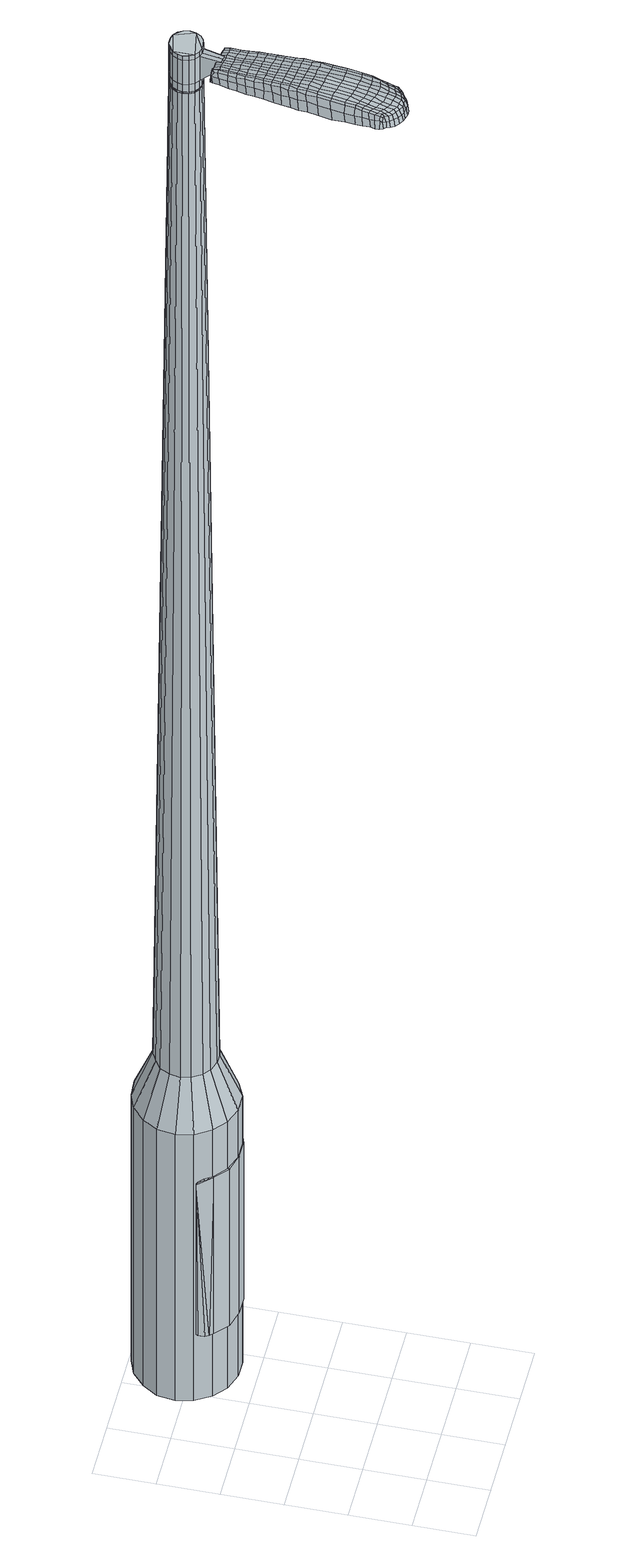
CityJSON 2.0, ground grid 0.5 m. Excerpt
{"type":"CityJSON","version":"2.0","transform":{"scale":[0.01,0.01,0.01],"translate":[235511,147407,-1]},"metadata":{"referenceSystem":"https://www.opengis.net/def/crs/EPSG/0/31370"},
"CityObjects":{
"object1":{"type":"GenericCityObject","attributes":{"cluster":405,"mean_distance_to_centroid":0.185,"new_centroid_x":235511.82,"new_centroid_y":147409.09,"mean_distance_to_camera":10.38,"H1":10.47,"H2":10.13,"Z_final":111.44,"cluster2":-1,"proj_x":235506.45,"proj_y":147408.25,"id_line":52565,"bearing_l":171.08,"distance":5.43,"orientation":"left","G_obj":261.08},"geometry":[{"type":"MultiSurface","lod":"2","boundaries":[[[0,1,2,3]],[[1,4,5,2]],[[4,6,7,5]],[[6,8,9,7]],[[8,10,11,9]],[[10,12,13,11]],[[12,14,15,13]],[[14,16,17,15]],[[16,18,19,17]],[[18,20,21,19]],[[20,22,23,21]],[[22,24,25,23]],[[24,26,27,25]],[[26,28,29,27]],[[28,30,31,29]],[[30,32,33,31]],[[32,34,35,33]],[[34,0,3,35]],[[36,37,38,39]],[[38,40,41,42]],[[41,43,42]],[[42,44,45,46]],[[45,47,46]],[[46,48,49,50]],[[49,51,50]],[[42,46,50,38]],[[50,52,39,38]],[[53,36,39]],[[2,5,7,35]],[[7,9,11,15]],[[11,13,15]],[[15,17,19,23]],[[19,21,23]],[[23,25,27,31]],[[27,29,31]],[[15,23,31,7]],[[31,33,35,7]],[[3,2,35]],[[1,0,54,55]],[[0,34,56,54]],[[34,32,57,56]],[[32,30,58,57]],[[30,28,59,58]],[[28,26,60,59]],[[26,24,61,60]],[[24,22,62,61]],[[22,20,63,62]],[[20,18,64,63]],[[18,16,65,64]],[[16,14,66,65]],[[14,12,67,66]],[[12,10,68,67]],[[10,8,69,68]],[[8,6,70,69]],[[6,4,71,70]],[[4,1,55,71]],[[55,54,72,73]],[[54,56,74,72]],[[56,57,75,74]],[[57,58,76,75]],[[58,59,77,76]],[[59,60,78,77]],[[60,61,79,78]],[[61,62,80,79]],[[62,63,81,80]],[[63,64,82,81]],[[64,65,83,82]],[[65,66,84,83]],[[66,67,85,84]],[[67,68,86,85]],[[68,69,87,86]],[[69,70,88,87]],[[70,71,89,88]],[[71,55,73,89]],[[90,91,92,93]],[[74,94,91,90]],[[95,96,94,74]],[[97,98,96,95]],[[99,100,98,97]],[[101,102,100,99]],[[103,104,102,101]],[[105,106,104,103]],[[107,108,106,105]],[[82,109,108,107]],[[110,111,109,82]],[[84,112,111,110]],[[113,114,112,84]],[[86,115,114,113]],[[116,117,115,86]],[[118,119,117,116]],[[120,121,119,118]],[[93,92,121,120]],[[122,123,124,125]],[[126,122,125,127]],[[128,126,127,129]],[[130,128,129,131]],[[132,130,131,133]],[[134,132,133,135]],[[136,134,135,137]],[[138,136,137,139]],[[140,138,139,141]],[[142,140,141,143]],[[144,142,143,145]],[[146,144,145,147]],[[148,146,147,149]],[[150,148,149,151]],[[152,150,151,153]],[[154,152,153,155]],[[73,72,90,93]],[[72,74,90]],[[75,95,74]],[[75,76,97,95]],[[76,77,99,97]],[[77,78,101,99]],[[78,79,103,101]],[[79,80,105,103]],[[80,81,107,105]],[[81,82,107]],[[83,110,82]],[[83,84,110]],[[85,113,84]],[[85,86,113]],[[87,116,86]],[[87,88,118,116]],[[88,89,120,118]],[[89,73,93,120]],[[156,157,92,91]],[[157,158,121,92]],[[158,159,119,121]],[[159,160,117,119]],[[160,115,117]],[[161,114,115]],[[161,112,114]],[[162,111,112]],[[162,109,111]],[[163,108,109]],[[163,164,106,108]],[[164,165,104,106]],[[165,166,102,104]],[[166,167,100,102]],[[167,168,98,100]],[[168,169,96,98]],[[169,94,96]],[[156,91,94]],[[39,52,154,170]],[[157,156,171,155]],[[53,39,170,123]],[[156,94,124,171]],[[36,53,123,122]],[[94,169,125,124]],[[37,36,122,126]],[[169,168,127,125]],[[38,37,126,128]],[[168,167,129,127]],[[40,38,128,130]],[[167,166,131,129]],[[41,40,130,132]],[[166,165,133,131]],[[43,41,132,134]],[[165,164,135,133]],[[42,43,134,136]],[[164,163,137,135]],[[44,42,136,138]],[[163,109,139,137]],[[45,44,138,140]],[[109,162,141,139]],[[47,45,140,142]],[[162,112,143,141]],[[46,47,142,144]],[[112,161,145,143]],[[48,46,144,146]],[[161,115,147,145]],[[49,48,146,148]],[[115,160,149,147]],[[51,49,148,150]],[[160,159,151,149]],[[50,51,150,152]],[[159,158,153,151]],[[52,50,152,154]],[[158,157,155,153]],[[154,155,172,173]],[[155,171,174,172]],[[171,124,175,174]],[[124,123,176,175]],[[123,170,177,176]],[[170,154,173,177]],[[178,179,180,181]],[[182,178,181,183]],[[178,182,184,185]],[[179,178,185,186]],[[187,188,189,190]],[[191,187,190,192]],[[187,191,193,194]],[[188,187,194,195]],[[196,197,198,199]],[[200,196,199,201]],[[196,200,202,203]],[[197,196,203,204]],[[205,206,207,208]],[[209,205,208,210]],[[205,209,211,212]],[[206,205,212,213]],[[214,215,216,217]],[[218,214,217,219]],[[214,218,220,221]],[[215,214,221,222]],[[223,224,225,226]],[[227,223,226,228]],[[223,227,229,230]],[[224,223,230,231]],[[232,233,234,235]],[[224,232,235,225]],[[232,224,231,236]],[[233,232,236,237]],[[238,239,240,241]],[[233,238,241,234]],[[238,233,237,242]],[[239,238,242,243]],[[244,182,183,245]],[[239,244,245,240]],[[244,239,243,246]],[[182,244,246,184]],[[247,248,249,250]],[[251,247,250,252]],[[247,251,253,254]],[[248,247,254,255]],[[256,257,258,259]],[[248,256,259,249]],[[256,248,255,260]],[[257,256,260,261]],[[262,263,264,265]],[[257,262,265,258]],[[262,257,261,266]],[[263,262,266,267]],[[268,269,270,271]],[[263,268,271,264]],[[268,263,267,272]],[[269,268,272,273]],[[274,179,186,275]],[[269,274,275,270]],[[274,269,273,276]],[[179,274,276,180]],[[277,278,279,280]],[[281,277,280,282]],[[277,281,283,284]],[[278,277,284,285]],[[286,287,288,289]],[[278,286,289,279]],[[286,278,285,290]],[[287,286,290,291]],[[292,293,294,295]],[[287,292,295,288]],[[292,287,291,296]],[[293,292,296,297]],[[298,191,192,299]],[[293,298,299,294]],[[298,293,297,300]],[[191,298,300,193]],[[301,302,303,304]],[[305,301,304,306]],[[301,305,307,308]],[[302,301,308,309]],[[310,311,312,313]],[[302,310,313,303]],[[310,302,309,314]],[[311,310,314,315]],[[316,317,318,319]],[[311,316,319,312]],[[316,311,315,320]],[[317,316,320,321]],[[322,323,324,325]],[[317,322,325,318]],[[322,317,321,326]],[[323,322,326,327]],[[328,188,195,329]],[[323,328,329,324]],[[328,323,327,330]],[[188,328,330,189]],[[331,217,216,332]],[[333,331,332,334]],[[331,333,335,336]],[[217,331,336,219]],[[337,333,334,338]],[[339,337,338,340]],[[337,339,341,342]],[[333,337,342,335]],[[343,339,340,344]],[[345,343,344,346]],[[343,345,347,348]],[[339,343,348,341]],[[349,345,346,350]],[[351,349,350,352]],[[349,351,353,354]],[[345,349,354,347]],[[355,351,352,356]],[[206,355,356,207]],[[355,206,213,357]],[[351,355,357,353]],[[358,359,204,203]],[[360,358,203,202]],[[358,360,361,362]],[[359,358,362,363]],[[364,365,363,362]],[[366,364,362,361]],[[364,366,367,368]],[[365,364,368,369]],[[370,371,369,368]],[[372,370,368,367]],[[370,372,373,374]],[[371,370,374,375]],[[376,377,375,374]],[[378,376,374,373]],[[376,378,211,209]],[[377,376,209,210]],[[379,380,381,382]],[[281,379,382,283]],[[379,281,282,383]],[[380,379,383,384]],[[385,200,201,386]],[[380,385,386,381]],[[385,380,384,387]],[[200,385,387,202]],[[388,389,390,391]],[[227,388,391,229]],[[388,227,228,392]],[[389,388,392,393]],[[394,395,396,397]],[[389,394,397,390]],[[394,389,393,398]],[[395,394,398,399]],[[400,197,204,401]],[[395,400,401,396]],[[400,395,399,402]],[[197,400,402,198]],[[403,404,405,406]],[[185,403,406,186]],[[403,185,184,407]],[[404,403,407,408]],[[409,410,411,412]],[[404,409,412,405]],[[409,404,408,413]],[[410,409,413,414]],[[415,208,207,416]],[[410,415,416,411]],[[415,410,414,417]],[[208,415,417,210]],[[418,419,420,421]],[[190,418,421,192]],[[418,190,189,422]],[[419,418,422,423]],[[424,212,211,425]],[[419,424,425,420]],[[424,419,423,426]],[[212,424,426,213]],[[427,428,429,430]],[[305,427,430,307]],[[427,305,306,431]],[[428,427,431,432]],[[433,218,219,434]],[[428,433,434,429]],[[433,428,432,435]],[[218,433,435,220]],[[436,437,438,439]],[[251,436,439,253]],[[436,251,252,440]],[[437,436,440,441]],[[442,443,444,445]],[[437,442,445,438]],[[442,437,441,446]],[[443,442,446,447]],[[448,215,222,449]],[[443,448,449,444]],[[448,443,447,450]],[[215,448,450,216]],[[451,452,441,440]],[[250,451,440,252]],[[451,250,249,453]],[[452,451,453,454]],[[455,456,447,446]],[[452,455,446,441]],[[455,452,454,457]],[[456,455,457,458]],[[459,332,216,450]],[[456,459,450,447]],[[459,456,458,460]],[[332,459,460,334]],[[461,462,463,464]],[[308,461,464,309]],[[461,308,307,430]],[[462,461,430,429]],[[465,336,335,466]],[[462,465,466,463]],[[465,462,429,434]],[[336,465,434,219]],[[467,468,454,453]],[[259,467,453,249]],[[467,259,258,469]],[[468,467,469,470]],[[471,472,458,457]],[[468,471,457,454]],[[471,468,470,473]],[[472,471,473,474]],[[475,338,334,460]],[[472,475,460,458]],[[475,472,474,476]],[[338,475,476,340]],[[477,478,479,480]],[[314,477,480,315]],[[477,314,309,464]],[[478,477,464,463]],[[481,342,341,482]],[[478,481,482,479]],[[481,478,463,466]],[[342,481,466,335]],[[483,484,470,469]],[[265,483,469,258]],[[483,265,264,485]],[[484,483,485,486]],[[487,488,474,473]],[[484,487,473,470]],[[487,484,486,489]],[[488,487,489,490]],[[491,344,340,476]],[[488,491,476,474]],[[491,488,490,492]],[[344,491,492,346]],[[493,494,495,496]],[[320,493,496,321]],[[493,320,315,480]],[[494,493,480,479]],[[497,348,347,498]],[[494,497,498,495]],[[497,494,479,482]],[[348,497,482,341]],[[499,500,486,485]],[[271,499,485,264]],[[499,271,270,501]],[[500,499,501,502]],[[503,504,490,489]],[[500,503,489,486]],[[503,500,502,505]],[[504,503,505,506]],[[507,350,346,492]],[[504,507,492,490]],[[507,504,506,508]],[[350,507,508,352]],[[509,510,511,512]],[[326,509,512,327]],[[509,326,321,496]],[[510,509,496,495]],[[513,354,353,514]],[[510,513,514,511]],[[513,510,495,498]],[[354,513,498,347]],[[515,516,502,501]],[[275,515,501,270]],[[515,275,186,406]],[[516,515,406,405]],[[517,518,506,505]],[[516,517,505,502]],[[517,516,405,412]],[[518,517,412,411]],[[519,356,352,508]],[[518,519,508,506]],[[519,518,411,416]],[[356,519,416,207]],[[520,521,423,422]],[[330,520,422,189]],[[520,330,327,512]],[[521,520,512,511]],[[522,357,213,426]],[[521,522,426,423]],[[522,521,511,514]],[[357,522,514,353]],[[523,524,384,383]],[[280,523,383,282]],[[523,280,279,525]],[[524,523,525,526]],[[527,360,202,387]],[[524,527,387,384]],[[527,524,526,528]],[[360,527,528,361]],[[529,530,531,532]],[[230,529,532,231]],[[529,230,229,391]],[[530,529,391,390]],[[533,534,535,536]],[[530,533,536,531]],[[533,530,390,397]],[[534,533,397,396]],[[537,359,363,538]],[[534,537,538,535]],[[537,534,396,401]],[[359,537,401,204]],[[539,540,526,525]],[[289,539,525,279]],[[539,289,288,541]],[[540,539,541,542]],[[543,366,361,528]],[[540,543,528,526]],[[543,540,542,544]],[[366,543,544,367]],[[545,546,547,548]],[[236,545,548,237]],[[545,236,231,532]],[[546,545,532,531]],[[549,550,551,552]],[[546,549,552,547]],[[549,546,531,536]],[[550,549,536,535]],[[553,365,369,554]],[[550,553,554,551]],[[553,550,535,538]],[[365,553,538,363]],[[555,556,542,541]],[[295,555,541,288]],[[555,295,294,557]],[[556,555,557,558]],[[559,372,367,544]],[[556,559,544,542]],[[559,556,558,560]],[[372,559,560,373]],[[561,562,563,564]],[[242,561,564,243]],[[561,242,237,548]],[[562,561,548,547]],[[565,566,567,568]],[[562,565,568,563]],[[565,562,547,552]],[[566,565,552,551]],[[569,371,375,570]],[[566,569,570,567]],[[569,566,551,554]],[[371,569,554,369]],[[571,572,558,557]],[[299,571,557,294]],[[571,299,192,421]],[[572,571,421,420]],[[573,378,373,560]],[[572,573,560,558]],[[573,572,420,425]],[[378,573,425,211]],[[574,575,408,407]],[[246,574,407,184]],[[574,246,243,564]],[[575,574,564,563]],[[576,577,414,413]],[[575,576,413,408]],[[576,575,563,568]],[[577,576,568,567]],[[578,377,210,417]],[[577,578,417,414]],[[578,577,567,570]],[[377,578,570,375]],[[579,580,581,582]],[[582,581,583,584]],[[585,583,581,586]],[[586,581,580,587]],[[588,589,590,591]],[[591,590,592,593]],[[594,592,590,595]],[[595,590,589,596]],[[597,598,599,600]],[[600,599,601,602]],[[603,601,599,604]],[[604,599,598,605]],[[606,607,608,609]],[[609,608,610,611]],[[612,610,608,613]],[[613,608,607,614]],[[615,616,617,618]],[[618,617,619,620]],[[621,619,617,622]],[[622,617,616,623]],[[624,625,626,627]],[[627,626,628,629]],[[630,628,626,631]],[[631,626,625,632]],[[633,634,635,636]],[[636,635,625,624]],[[632,625,635,637]],[[637,635,634,638]],[[639,640,641,642]],[[642,641,634,633]],[[638,634,641,643]],[[643,641,640,644]],[[584,583,645,646]],[[646,645,640,639]],[[644,640,645,647]],[[647,645,583,585]],[[648,649,650,651]],[[651,650,652,653]],[[654,652,650,655]],[[655,650,649,656]],[[657,658,659,660]],[[660,659,649,648]],[[656,649,659,661]],[[661,659,658,662]],[[663,664,665,666]],[[666,665,658,657]],[[662,658,665,667]],[[667,665,664,668]],[[669,670,671,672]],[[672,671,664,663]],[[668,664,671,673]],[[673,671,670,674]],[[587,580,675,676]],[[676,675,670,669]],[[674,670,675,677]],[[677,675,580,579]],[[678,679,680,681]],[[681,680,682,683]],[[684,682,680,685]],[[685,680,679,686]],[[687,688,689,690]],[[690,689,679,678]],[[686,679,689,691]],[[691,689,688,692]],[[693,694,695,696]],[[696,695,688,687]],[[692,688,695,697]],[[697,695,694,698]],[[593,592,699,700]],[[700,699,694,693]],[[698,694,699,701]],[[701,699,592,594]],[[702,703,704,705]],[[705,704,706,707]],[[708,706,704,709]],[[709,704,703,710]],[[711,712,713,714]],[[714,713,703,702]],[[710,703,713,715]],[[715,713,712,716]],[[717,718,719,720]],[[720,719,712,711]],[[716,712,719,721]],[[721,719,718,722]],[[723,724,725,726]],[[726,725,718,717]],[[722,718,725,727]],[[727,725,724,728]],[[596,589,729,730]],[[730,729,724,723]],[[728,724,729,731]],[[731,729,589,588]],[[615,618,732,733]],[[733,732,734,735]],[[736,734,732,737]],[[737,732,618,620]],[[735,734,738,739]],[[739,738,740,741]],[[742,740,738,743]],[[743,738,734,736]],[[741,740,744,745]],[[745,744,746,747]],[[748,746,744,749]],[[749,744,740,742]],[[747,746,750,751]],[[751,750,752,753]],[[754,752,750,755]],[[755,750,746,748]],[[753,752,756,757]],[[757,756,607,606]],[[614,607,756,758]],[[758,756,752,754]],[[605,759,760,604]],[[604,760,761,603]],[[762,761,760,763]],[[763,760,759,764]],[[764,765,766,763]],[[763,766,767,762]],[[768,767,766,769]],[[769,766,765,770]],[[770,771,772,769]],[[769,772,773,768]],[[774,773,772,775]],[[775,772,771,776]],[[776,777,778,775]],[[775,778,779,774]],[[612,779,778,610]],[[610,778,777,611]],[[780,781,782,783]],[[783,782,682,684]],[[683,682,782,784]],[[784,782,781,785]],[[602,601,786,787]],[[787,786,781,780]],[[785,781,786,788]],[[788,786,601,603]],[[789,790,791,792]],[[792,791,628,630]],[[629,628,791,793]],[[793,791,790,794]],[[795,796,797,798]],[[798,797,790,789]],[[794,790,797,799]],[[799,797,796,800]],[[605,598,801,802]],[[802,801,796,795]],[[800,796,801,803]],[[803,801,598,597]],[[804,805,806,807]],[[807,806,586,587]],[[585,586,806,808]],[[808,806,805,809]],[[810,811,812,813]],[[813,812,805,804]],[[809,805,812,814]],[[814,812,811,815]],[[606,609,816,817]],[[817,816,811,810]],[[815,811,816,818]],[[818,816,609,611]],[[819,820,821,822]],[[822,821,591,593]],[[588,591,821,823]],[[823,821,820,824]],[[612,613,825,826]],[[826,825,820,819]],[[824,820,825,827]],[[827,825,613,614]],[[828,829,830,831]],[[831,830,706,708]],[[707,706,830,832]],[[832,830,829,833]],[[620,619,834,835]],[[835,834,829,828]],[[833,829,834,836]],[[836,834,619,621]],[[837,838,839,840]],[[840,839,652,654]],[[653,652,839,841]],[[841,839,838,842]],[[843,844,845,846]],[[846,845,838,837]],[[842,838,845,847]],[[847,845,844,848]],[[623,616,849,850]],[[850,849,844,843]],[[848,844,849,851]],[[851,849,616,615]],[[842,852,853,841]],[[841,853,651,653]],[[648,651,853,854]],[[854,853,852,855]],[[848,856,857,847]],[[847,857,852,842]],[[855,852,857,858]],[[858,857,856,859]],[[615,733,860,851]],[[851,860,856,848]],[[859,856,860,861]],[[861,860,733,735]],[[862,863,864,865]],[[865,864,709,710]],[[708,709,864,831]],[[831,864,863,828]],[[736,737,866,867]],[[867,866,863,862]],[[828,863,866,835]],[[835,866,737,620]],[[855,868,869,854]],[[854,869,660,648]],[[657,660,869,870]],[[870,869,868,871]],[[859,872,873,858]],[[858,873,868,855]],[[871,868,873,874]],[[874,873,872,875]],[[735,739,876,861]],[[861,876,872,859]],[[875,872,876,877]],[[877,876,739,741]],[[878,879,880,881]],[[881,880,715,716]],[[710,715,880,865]],[[865,880,879,862]],[[742,743,882,883]],[[883,882,879,878]],[[862,879,882,867]],[[867,882,743,736]],[[871,884,885,870]],[[870,885,666,657]],[[663,666,885,886]],[[886,885,884,887]],[[875,888,889,874]],[[874,889,884,871]],[[887,884,889,890]],[[890,889,888,891]],[[741,745,892,877]],[[877,892,888,875]],[[891,888,892,893]],[[893,892,745,747]],[[894,895,896,897]],[[897,896,721,722]],[[716,721,896,881]],[[881,896,895,878]],[[748,749,898,899]],[[899,898,895,894]],[[878,895,898,883]],[[883,898,749,742]],[[887,900,901,886]],[[886,901,672,663]],[[669,672,901,902]],[[902,901,900,903]],[[891,904,905,890]],[[890,905,900,887]],[[903,900,905,906]],[[906,905,904,907]],[[747,751,908,893]],[[893,908,904,891]],[[907,904,908,909]],[[909,908,751,753]],[[910,911,912,913]],[[913,912,727,728]],[[722,727,912,897]],[[897,912,911,894]],[[754,755,914,915]],[[915,914,911,910]],[[894,911,914,899]],[[899,914,755,748]],[[903,916,917,902]],[[902,917,676,669]],[[587,676,917,807]],[[807,917,916,804]],[[907,918,919,906]],[[906,919,916,903]],[[804,916,919,813]],[[813,919,918,810]],[[753,757,920,909]],[[909,920,918,907]],[[810,918,920,817]],[[817,920,757,606]],[[824,921,922,823]],[[823,922,731,588]],[[728,731,922,913]],[[913,922,921,910]],[[614,758,923,827]],[[827,923,921,824]],[[910,921,923,915]],[[915,923,758,754]],[[785,924,925,784]],[[784,925,681,683]],[[678,681,925,926]],[[926,925,924,927]],[[603,761,928,788]],[[788,928,924,785]],[[927,924,928,929]],[[929,928,761,762]],[[930,931,932,933]],[[933,932,631,632]],[[630,631,932,792]],[[792,932,931,789]],[[934,935,936,937]],[[937,936,931,930]],[[789,931,936,798]],[[798,936,935,795]],[[764,759,938,939]],[[939,938,935,934]],[[795,935,938,802]],[[802,938,759,605]],[[927,940,941,926]],[[926,941,690,678]],[[687,690,941,942]],[[942,941,940,943]],[[762,767,944,929]],[[929,944,940,927]],[[943,940,944,945]],[[945,944,767,768]],[[946,947,948,949]],[[949,948,637,638]],[[632,637,948,933]],[[933,948,947,930]],[[950,951,952,953]],[[953,952,947,946]],[[930,947,952,937]],[[937,952,951,934]],[[770,765,954,955]],[[955,954,951,950]],[[934,951,954,939]],[[939,954,765,764]],[[943,956,957,942]],[[942,957,696,687]],[[693,696,957,958]],[[958,957,956,959]],[[768,773,960,945]],[[945,960,956,943]],[[959,956,960,961]],[[961,960,773,774]],[[962,963,964,965]],[[965,964,643,644]],[[638,643,964,949]],[[949,964,963,946]],[[966,967,968,969]],[[969,968,963,962]],[[946,963,968,953]],[[953,968,967,950]],[[776,771,970,971]],[[971,970,967,966]],[[950,967,970,955]],[[955,970,771,770]],[[959,972,973,958]],[[958,973,700,693]],[[593,700,973,822]],[[822,973,972,819]],[[774,779,974,961]],[[961,974,972,959]],[[819,972,974,826]],[[826,974,779,612]],[[809,975,976,808]],[[808,976,647,585]],[[644,647,976,965]],[[965,976,975,962]],[[815,977,978,814]],[[814,978,975,809]],[[962,975,978,969]],[[969,978,977,966]],[[611,777,979,818]],[[818,979,977,815]],[[966,977,979,971]],[[971,979,777,776]],[[579,582,181,180]],[[582,584,183,181]],[[594,595,194,193]],[[595,596,195,194]],[[597,600,199,198]],[[600,602,201,199]],[[621,622,221,220]],[[622,623,222,221]],[[624,627,226,225]],[[627,629,228,226]],[[633,636,235,234]],[[636,624,225,235]],[[639,642,241,240]],[[642,633,234,241]],[[584,646,245,183]],[[646,639,240,245]],[[654,655,254,253]],[[655,656,255,254]],[[656,661,260,255]],[[661,662,261,260]],[[662,667,266,261]],[[667,668,267,266]],[[668,673,272,267]],[[673,674,273,272]],[[674,677,276,273]],[[677,579,180,276]],[[684,685,284,283]],[[685,686,285,284]],[[686,691,290,285]],[[691,692,291,290]],[[692,697,296,291]],[[697,698,297,296]],[[698,701,300,297]],[[701,594,193,300]],[[702,705,304,303]],[[705,707,306,304]],[[711,714,313,312]],[[714,702,303,313]],[[717,720,319,318]],[[720,711,312,319]],[[723,726,325,324]],[[726,717,318,325]],[[596,730,329,195]],[[730,723,324,329]],[[780,783,382,381]],[[783,684,283,382]],[[602,787,386,201]],[[787,780,381,386]],[[629,793,392,228]],[[793,794,393,392]],[[794,799,398,393]],[[799,800,399,398]],[[800,803,402,399]],[[803,597,198,402]],[[707,832,431,306]],[[832,833,432,431]],[[833,836,435,432]],[[836,621,220,435]],[[837,840,439,438]],[[840,654,253,439]],[[843,846,445,444]],[[846,837,438,445]],[[623,850,449,222]],[[850,843,444,449]],[[980,981,982,983]],[[984,985,983,982]],[[986,987,988,989]],[[990,991,992,993]],[[981,994,995,982]],[[996,984,982,995]],[[997,986,989,998]],[[999,1000,991,990]],[[994,1001,1002,995]],[[1002,1003,996,995]],[[1004,997,998,1005]],[[1006,1000,999,1007]],[[1001,1008,1009,1002]],[[1009,1010,1003,1002]],[[1011,1004,1005,1012]],[[1013,1006,1007,1014]],[[1015,1016,1017,1018]],[[1019,1020,1016,1015]],[[1019,1021,1022,1020]],[[1021,1023,1024,1022]],[[1025,1026,1027,1028]],[[1029,1030,1026,1025]],[[1031,1032,1030,1029]],[[1033,1034,1032,1031]],[[1028,1017,1016,1025]],[[1025,1016,1020,1029]],[[1020,1022,1031,1029]],[[1022,1024,1033,1031]],[[989,988,985,984]],[[998,989,984,996]],[[1003,1005,998,996]],[[1010,1012,1005,1003]],[[990,993,987,986]],[[999,990,986,997]],[[1007,999,997,1004]],[[1014,1007,1004,1011]],[[991,1015,1018,992]],[[1000,1019,1015,991]],[[1021,1019,1000,1006]],[[1023,1021,1006,1013]],[[1035,1036,1037,1038]],[[1037,1039,1040,1041]],[[1037,1041,1042,1043]],[[1037,1043,1038]],[[1044,1035,1038,1045]],[[1046,1045,1038,1047]],[[1048,1047,1038]],[[1049,1037,1036,1050]],[[1051,1049,1050,1052]],[[1053,1051,1052,1054]],[[1055,1053,1054,1056]],[[1057,1055,1056,1058]],[[1058,1059,1060,1061]],[[1058,1061,1062,1063]],[[1058,1063,1064,1065]],[[1064,1066,1067,1068]],[[1064,1068,1069,1070]],[[1064,1070,1065]],[[1058,1065,1057]],[[1071,1072,1036,1035]],[[1073,1074,1039,1037]],[[1075,1076,1048,1038]],[[1072,1077,1050,1036]],[[1078,1073,1037,1049]],[[1077,1079,1052,1050]],[[1080,1078,1049,1051]],[[1079,1081,1054,1052]],[[1082,1080,1051,1053]],[[1081,1083,1056,1054]],[[1084,1082,1053,1055]],[[1083,1085,1058,1056]],[[1086,1084,1055,1057]],[[1085,1087,1059,1058]],[[1088,1089,1066,1064]],[[1090,1086,1057,1065]],[[1060,1059,1087,1091]],[[1061,1060,1091,1092]],[[1062,1061,1092,1093]],[[1063,1062,1093,1094]],[[1064,1063,1094,1088]],[[1095,1071,1035,1044]],[[1096,1095,1044,1045]],[[1097,1096,1045,1046]],[[1098,1097,1046,1047]],[[1076,1098,1047,1048]],[[1040,1039,1074,1099]],[[1067,1066,1089,1100]],[[1041,1040,1099,1101]],[[1042,1041,1101,1102]],[[1043,1042,1102,1103]],[[1038,1043,1103,1075]],[[1068,1067,1100,1104]],[[1069,1068,1104,1105]],[[1070,1069,1105,1106]],[[1065,1070,1106,1090]]]}]}
},
"vertices":[
[77,165,384],[63,170,384],[63,170,96],[77,165,96],[52,179,384],[52,179,96],[44,192,384],[44,192,96],[41,206,384],[41,206,96],[43,221,384],[43,221,96],[51,233,384],[51,233,96],[62,243,384],[62,243,96],[75,248,384],[75,248,96],[90,249,384],[90,249,96],[104,244,384],[104,244,96],[115,235,384],[115,235,96],[123,222,384],[123,222,96],[126,208,384],[126,208,96],[124,193,384],[124,193,96],[116,180,384],[116,180,96],[105,171,384],[105,171,96],[92,165,384],[92,165,96],[90,195,1524],[94,198,1524],[96,202,1524],[81,194,1524],[97,207,1524],[96,212,1524],[90,219,1524],[94,216,1524],[86,220,1524],[81,220,1524],[73,215,1524],[77,218,1524],[71,211,1524],[70,207,1524],[73,198,1524],[71,202,1524],[77,195,1524],[86,194,1524],[80,182,429],[71,185,429],[88,182,429],[97,185,429],[103,191,429],[107,199,429],[109,207,429],[107,216,429],[102,223,429],[96,229,429],[87,232,429],[79,232,429],[71,228,429],[64,223,429],[60,215,429],[58,206,429],[60,198,429],[65,190,429],[81,194,1483],[77,195,1483],[86,194,1483],[90,195,1483],[94,198,1483],[96,202,1483],[97,207,1483],[96,212,1483],[94,216,1483],[90,219,1483],[86,220,1483],[81,220,1483],[77,218,1483],[73,215,1483],[71,211,1483],[70,207,1483],[71,202,1483],[73,198,1483],[82,194,1483],[82,194,1485],[77,196,1485],[77,196,1483],[86,194,1485],[90,196,1483],[90,196,1485],[94,199,1483],[94,199,1485],[96,203,1483],[96,203,1485],[96,207,1483],[96,207,1485],[96,211,1483],[96,211,1485],[93,215,1483],[93,215,1485],[90,218,1483],[90,218,1485],[86,220,1485],[81,219,1483],[81,219,1485],[77,218,1485],[74,215,1483],[74,215,1485],[71,211,1485],[71,207,1483],[71,207,1485],[72,202,1483],[72,202,1485],[74,198,1483],[74,198,1485],[90,195,1519],[86,194,1519],[86,194,1493],[90,195,1493],[94,198,1519],[94,198,1493],[96,202,1519],[96,202,1493],[97,207,1519],[97,207,1493],[96,212,1519],[96,212,1493],[94,216,1519],[94,216,1493],[90,219,1519],[90,219,1493],[86,220,1519],[86,220,1493],[81,220,1519],[81,220,1493],[77,218,1519],[77,218,1493],[73,215,1519],[73,215,1493],[71,211,1519],[71,211,1493],[70,207,1519],[70,207,1493],[71,202,1519],[71,202,1493],[73,198,1519],[73,198,1493],[77,195,1519],[77,195,1493],[81,194,1485],[77,195,1485],[73,198,1485],[71,202,1485],[70,207,1485],[73,215,1485],[81,220,1485],[90,219,1485],[94,216,1485],[96,212,1485],[97,207,1485],[96,202,1485],[94,198,1485],[90,195,1485],[81,194,1519],[81,194,1493],[75,176,1513],[75,176,1518],[79,175,1513],[82,175,1513],[82,175,1518],[79,175,1518],[48,105,1519],[49,112,1518],[47,111,1509],[46,104,1510],[46,96,1519],[44,95,1510],[48,97,1526],[49,106,1525],[51,113,1525],[86,99,1519],[87,106,1518],[85,107,1525],[84,100,1525],[85,90,1519],[83,91,1526],[86,89,1510],[87,97,1510],[88,104,1509],[57,29,1519],[53,30,1519],[53,29,1513],[57,28,1513],[61,29,1519],[61,28,1513],[61,31,1524],[57,31,1524],[54,31,1524],[68,102,1530],[70,109,1529],[66,110,1529],[65,103,1530],[67,93,1531],[64,94,1531],[71,93,1530],[72,102,1530],[73,109,1529],[81,182,1512],[78,182,1512],[78,181,1517],[81,181,1517],[84,181,1512],[83,180,1517],[84,181,1506],[81,181,1506],[78,181,1506],[40,46,1519],[40,50,1519],[38,49,1512],[38,46,1512],[40,44,1518],[39,43,1512],[41,44,1522],[41,46,1523],[41,50,1524],[40,54,1519],[41,60,1519],[39,59,1512],[39,53,1512],[42,55,1524],[42,60,1525],[41,66,1519],[42,74,1519],[41,73,1511],[40,65,1511],[43,66,1526],[44,74,1526],[44,85,1519],[42,84,1510],[46,86,1526],[63,177,1513],[62,170,1513],[63,170,1518],[65,178,1517],[65,183,1512],[65,181,1516],[64,182,1506],[62,176,1507],[60,169,1507],[60,162,1514],[58,155,1515],[60,156,1520],[61,163,1519],[59,162,1507],[57,154,1507],[57,148,1515],[55,140,1516],[57,141,1522],[58,148,1521],[55,147,1508],[54,140,1508],[54,133,1517],[52,126,1517],[54,127,1524],[55,134,1523],[52,132,1508],[50,125,1509],[51,119,1518],[52,120,1524],[49,118,1509],[75,40,1519],[76,43,1519],[75,44,1524],[74,40,1523],[74,38,1518],[73,38,1522],[75,36,1512],[76,39,1512],[77,42,1512],[77,48,1519],[79,53,1519],[77,54,1525],[76,48,1524],[78,47,1512],[80,52,1512],[80,59,1519],[81,67,1519],[80,68,1526],[79,60,1526],[81,58,1511],[82,66,1511],[83,78,1519],[82,80,1526],[84,77,1510],[93,172,1513],[93,165,1513],[93,164,1507],[94,171,1507],[93,178,1512],[94,177,1506],[93,177,1516],[92,173,1517],[91,166,1518],[92,157,1514],[91,150,1515],[92,148,1507],[93,156,1507],[91,158,1519],[90,151,1520],[90,142,1515],[90,135,1516],[91,134,1508],[92,141,1508],[89,143,1521],[88,136,1522],[89,128,1517],[88,120,1517],[89,119,1509],[90,126,1508],[88,129,1523],[87,121,1524],[87,113,1518],[89,111,1509],[86,114,1524],[80,175,1519],[77,176,1519],[79,168,1520],[76,168,1520],[81,168,1520],[83,175,1519],[77,161,1522],[75,161,1522],[76,153,1523],[74,154,1523],[79,153,1523],[80,160,1521],[75,146,1524],[72,146,1524],[74,139,1525],[71,139,1525],[77,138,1525],[78,145,1524],[73,131,1526],[70,132,1526],[72,124,1527],[69,124,1527],[75,123,1527],[76,131,1526],[71,117,1528],[68,117,1528],[74,116,1528],[58,33,1527],[54,34,1527],[62,34,1526],[63,38,1527],[59,38,1528],[55,39,1528],[60,44,1529],[56,45,1529],[64,44,1528],[65,51,1530],[61,51,1530],[57,52,1530],[62,59,1531],[58,59,1531],[66,58,1530],[67,67,1531],[63,68,1531],[60,68,1531],[65,80,1531],[62,81,1531],[69,80,1531],[73,36,1518],[70,34,1519],[71,33,1513],[74,35,1513],[72,37,1523],[70,35,1523],[66,31,1519],[66,30,1513],[66,33,1524],[41,41,1518],[42,39,1518],[43,40,1523],[42,43,1523],[40,41,1513],[41,38,1513],[44,36,1519],[47,33,1519],[47,35,1524],[45,37,1523],[43,35,1513],[46,32,1513],[50,31,1519],[50,33,1524],[50,30,1513],[51,106,1528],[53,105,1528],[54,112,1528],[52,113,1527],[49,97,1528],[51,97,1529],[56,105,1529],[59,104,1530],[60,111,1529],[57,112,1528],[54,96,1529],[57,95,1530],[62,103,1530],[63,110,1529],[60,94,1531],[83,100,1528],[81,101,1529],[79,92,1529],[82,92,1528],[84,107,1527],[81,108,1528],[77,101,1529],[75,92,1530],[78,108,1528],[93,180,1512],[91,180,1512],[90,179,1517],[92,179,1517],[93,179,1506],[91,179,1506],[87,181,1512],[87,180,1517],[88,180,1506],[66,184,1512],[68,184,1512],[67,183,1506],[65,184,1506],[67,183,1517],[68,183,1517],[70,184,1512],[73,183,1512],[72,182,1506],[69,183,1506],[70,182,1517],[73,182,1517],[76,183,1512],[75,182,1506],[75,182,1517],[66,178,1519],[67,177,1519],[64,170,1520],[66,170,1520],[70,177,1519],[72,177,1519],[68,170,1520],[71,169,1520],[75,176,1519],[73,169,1520],[91,174,1519],[89,174,1519],[88,166,1520],[90,166,1520],[86,174,1519],[85,167,1520],[63,163,1521],[64,163,1521],[61,156,1522],[63,155,1522],[67,162,1521],[69,162,1521],[65,155,1522],[68,155,1523],[72,162,1522],[71,154,1523],[89,159,1521],[87,159,1521],[87,152,1522],[89,151,1522],[84,160,1521],[83,152,1522],[60,148,1523],[62,148,1523],[58,141,1524],[60,141,1524],[64,148,1523],[67,147,1524],[63,140,1525],[65,140,1525],[70,147,1524],[68,140,1525],[88,144,1523],[86,144,1523],[85,137,1524],[87,136,1524],[82,145,1524],[81,137,1525],[57,134,1525],[59,134,1525],[55,127,1526],[57,126,1526],[61,133,1526],[64,133,1526],[60,126,1527],[63,125,1527],[67,132,1526],[66,125,1527],[86,129,1525],[84,130,1525],[83,122,1526],[85,122,1526],[80,130,1526],[79,123,1527],[54,120,1527],[56,119,1527],[58,119,1527],[61,118,1528],[64,118,1528],[85,115,1527],[82,115,1527],[78,116,1528],[73,39,1525],[70,38,1525],[73,43,1526],[71,41,1526],[66,35,1526],[67,40,1527],[42,45,1525],[43,43,1525],[44,46,1526],[42,48,1525],[45,40,1525],[48,37,1526],[48,42,1527],[46,44,1526],[51,35,1526],[51,40,1527],[75,48,1526],[72,47,1527],[76,54,1527],[74,53,1528],[68,45,1528],[70,52,1529],[43,54,1526],[44,52,1527],[45,58,1528],[43,60,1527],[46,50,1527],[49,48,1528],[50,55,1529],[47,56,1528],[52,46,1528],[53,53,1530],[77,60,1528],[75,59,1529],[79,68,1528],[76,68,1529],[71,59,1529],[72,67,1530],[44,66,1528],[46,64,1528],[47,73,1529],[45,74,1528],[48,63,1529],[51,61,1530],[53,70,1530],[50,71,1530],[55,60,1530],[56,69,1531],[80,80,1529],[78,80,1529],[74,80,1530],[47,85,1528],[49,85,1529],[52,84,1530],[55,83,1530],[58,82,1531],[49,110,1509],[51,111,1518],[50,105,1518],[48,103,1509],[48,96,1519],[46,95,1510],[50,97,1525],[51,105,1525],[53,112,1525],[83,107,1525],[85,106,1518],[84,99,1518],[82,100,1525],[83,90,1519],[81,92,1525],[84,89,1510],[85,97,1509],[86,104,1509],[54,31,1513],[54,32,1519],[57,31,1519],[57,30,1513],[61,32,1519],[61,31,1513],[61,33,1524],[57,33,1524],[54,33,1524],[66,109,1528],[69,109,1528],[68,102,1529],[65,102,1529],[67,93,1529],[64,93,1529],[71,92,1529],[72,101,1529],[73,108,1528],[78,179,1516],[78,180,1512],[80,180,1512],[80,179,1516],[83,179,1512],[83,178,1516],[84,178,1506],[80,179,1506],[78,179,1506],[40,49,1512],[42,50,1519],[42,46,1518],[40,46,1512],[42,44,1518],[41,44,1512],[43,45,1522],[43,47,1523],[43,50,1523],[41,59,1512],[43,60,1519],[42,54,1519],[41,53,1512],[44,55,1524],[44,60,1525],[43,72,1511],[44,73,1519],[43,66,1519],[42,65,1511],[45,66,1525],[46,74,1526],[46,85,1519],[44,84,1510],[48,85,1526],[65,170,1518],[64,169,1513],[65,177,1513],[66,177,1517],[67,181,1512],[67,180,1515],[65,181,1506],[64,176,1506],[62,168,1507],[62,155,1520],[60,155,1514],[62,162,1514],[63,162,1519],[61,161,1507],[59,154,1507],[59,141,1522],[57,140,1516],[59,147,1515],[60,148,1521],[57,146,1508],[56,139,1508],[56,126,1523],[54,126,1517],[56,133,1516],[57,133,1522],[54,132,1508],[52,125,1508],[53,118,1517],[54,119,1524],[51,117,1509],[73,44,1523],[74,44,1519],[73,41,1518],[72,41,1523],[72,39,1518],[72,39,1522],[74,38,1512],[74,40,1512],[75,42,1512],[75,55,1525],[77,54,1519],[75,48,1519],[74,49,1524],[77,47,1512],[78,53,1512],[78,68,1526],[79,67,1519],[78,60,1519],[77,61,1525],[79,58,1511],[81,66,1511],[81,79,1519],[80,80,1526],[82,77,1510],[92,164,1507],[91,165,1513],[91,172,1513],[92,171,1506],[92,177,1512],[92,176,1506],[91,177,1515],[90,173,1517],[90,166,1518],[90,149,1507],[89,150,1514],[90,157,1514],[91,156,1507],[89,158,1519],[88,151,1520],[89,134,1508],[88,135,1516],[88,142,1515],[90,141,1508],[87,143,1521],[86,136,1522],[87,119,1508],[86,120,1517],[87,128,1516],[88,126,1508],[86,129,1522],[85,121,1523],[85,113,1517],[87,112,1509],[84,114,1524],[80,174,1518],[77,175,1518],[78,167,1519],[76,168,1519],[81,167,1519],[82,174,1518],[77,160,1520],[75,161,1520],[76,153,1521],[74,153,1521],[79,152,1521],[80,160,1520],[75,145,1523],[72,146,1523],[74,138,1524],[71,138,1524],[77,138,1524],[78,145,1523],[73,131,1525],[70,131,1525],[72,123,1526],[69,124,1526],[75,123,1526],[76,130,1525],[71,116,1527],[68,117,1527],[74,116,1527],[55,35,1526],[58,35,1526],[61,35,1525],[62,39,1526],[58,39,1526],[55,39,1526],[56,46,1528],[59,45,1528],[63,45,1527],[64,52,1528],[61,52,1529],[57,53,1529],[58,60,1530],[62,59,1530],[66,59,1529],[67,68,1530],[63,68,1530],[60,68,1530],[62,81,1530],[65,80,1530],[69,80,1530],[70,35,1513],[69,36,1518],[71,37,1518],[72,36,1512],[71,39,1523],[69,37,1523],[65,33,1519],[66,32,1513],[65,35,1523],[44,41,1523],[44,40,1518],[43,42,1518],[44,44,1523],[41,42,1512],[43,40,1512],[48,36,1523],[48,35,1519],[46,38,1519],[46,39,1523],[45,37,1513],[48,34,1513],[51,33,1519],[51,34,1524],[51,32,1513],[55,112,1527],[53,105,1527],[52,105,1527],[54,112,1526],[51,97,1527],[52,96,1528],[60,111,1528],[59,103,1528],[56,104,1528],[57,111,1527],[54,96,1528],[57,95,1529],[62,103,1529],[63,110,1528],[61,94,1529],[79,92,1528],[80,100,1527],[82,100,1527],[80,92,1527],[82,107,1526],[81,107,1527],[76,101,1528],[75,92,1528],[77,108,1527],[90,177,1516],[90,178,1512],[91,178,1512],[91,177,1516],[92,177,1506],[91,177,1506],[87,179,1512],[86,178,1516],[87,178,1506],[67,181,1506],[68,182,1512],[67,182,1512],[66,181,1506],[67,181,1516],[68,181,1516],[72,180,1506],[73,181,1512],[70,181,1512],[69,181,1506],[70,180,1516],[73,180,1516],[75,181,1512],[75,180,1506],[75,180,1516],[67,176,1518],[67,177,1518],[65,170,1519],[66,169,1519],[72,176,1518],[70,176,1518],[68,169,1519],[71,169,1519],[75,175,1518],[73,168,1519],[88,166,1519],[89,173,1518],[90,173,1518],[89,166,1519],[86,173,1518],[85,166,1519],[65,162,1520],[64,162,1520],[62,155,1521],[63,155,1521],[69,161,1520],[67,162,1520],[66,154,1521],[68,154,1521],[72,161,1520],[71,154,1521],[86,151,1521],[87,158,1520],[88,158,1520],[87,151,1521],[84,159,1520],[83,152,1521],[62,148,1522],[61,148,1522],[59,140,1523],[60,140,1523],[67,147,1522],[64,147,1522],[63,140,1523],[66,139,1524],[70,146,1523],[68,139,1524],[84,136,1523],[85,144,1522],[86,144,1522],[86,136,1523],[82,144,1522],[81,137,1523],[59,133,1524],[58,133,1524],[57,126,1525],[58,126,1525],[64,132,1525],[61,133,1524],[60,125,1525],[63,125,1526],[67,132,1525],[66,124,1526],[83,122,1525],[84,129,1524],[85,129,1524],[84,122,1525],[80,130,1524],[79,122,1525],[56,119,1526],[55,119,1526],[62,118,1527],[59,118,1526],[65,117,1527],[82,115,1526],[83,114,1526],[78,115,1526],[69,39,1524],[71,40,1524],[72,44,1525],[70,42,1525],[66,37,1525],[67,40,1525],[45,47,1525],[45,44,1524],[44,46,1524],[44,49,1525],[49,42,1526],[49,38,1525],[46,41,1524],[47,45,1525],[51,37,1525],[52,40,1526],[72,47,1526],[73,49,1526],[75,54,1526],[73,54,1527],[68,46,1526],[69,53,1527],[46,58,1527],[45,52,1526],[44,54,1526],[45,60,1526],[51,55,1528],[50,48,1527],[47,50,1526],[48,57,1527],[53,47,1527],[54,54,1528],[74,60,1527],[76,60,1527],[77,68,1527],[75,68,1528],[70,59,1528],[71,68,1529],[48,73,1528],[47,65,1527],[46,66,1527],[47,74,1527],[53,70,1529],[52,62,1529],[49,63,1528],[50,71,1528],[55,60,1529],[56,69,1530],[77,80,1528],[79,80,1528],[73,80,1529],[50,84,1528],[49,85,1528],[55,82,1529],[52,83,1529],[58,82,1530],[65,181,1508],[72,180,1508],[66,148,1509],[58,149,1509],[62,127,1510],[53,128,1510],[55,88,1512],[46,89,1512],[49,107,1511],[58,106,1511],[52,70,1513],[51,57,1514],[42,58,1514],[43,72,1513],[79,179,1508],[74,147,1509],[70,126,1510],[64,87,1512],[67,104,1511],[62,69,1513],[59,55,1514],[86,178,1508],[82,146,1509],[79,124,1510],[74,85,1512],[76,103,1511],[68,54,1514],[71,67,1513],[92,177,1508],[89,145,1509],[87,123,1510],[83,84,1512],[85,101,1511],[77,53,1514],[80,66,1513],[49,43,1514],[50,39,1514],[43,40,1514],[41,45,1514],[57,42,1514],[57,38,1514],[66,41,1514],[64,36,1514],[74,40,1514],[71,35,1514],[52,33,1515],[54,30,1515],[53,30,1515],[47,34,1515],[56,33,1515],[55,30,1515],[60,32,1515],[56,30,1515],[65,31,1515],[58,29,1515],[119,182,334],[117,178,334],[117,178,165],[124,191,171],[119,182,165],[121,185,165],[122,188,166],[123,190,167],[124,191,169],[121,185,334],[122,188,333],[123,190,332],[124,191,331],[124,191,328],[106,169,165],[106,169,334],[92,164,165],[92,164,334],[77,164,165],[77,164,334],[62,168,165],[62,168,334],[51,178,165],[51,178,334],[48,181,334],[46,184,334],[45,187,333],[44,189,332],[43,190,331],[43,190,328],[48,181,165],[43,190,171],[43,190,169],[44,189,167],[45,187,166],[46,184,165],[116,184,334],[115,180,334],[115,180,165],[116,184,165],[121,192,171],[121,192,328],[104,171,334],[104,171,165],[91,167,334],[91,167,165],[77,166,334],[77,166,165],[64,171,334],[64,171,165],[53,179,334],[53,179,165],[51,183,334],[45,191,328],[45,191,171],[51,183,165],[49,186,334],[47,188,333],[46,190,332],[46,191,331],[118,187,334],[120,189,333],[121,191,332],[121,192,331],[118,187,165],[46,191,169],[120,189,166],[121,191,167],[121,192,169],[46,190,167],[47,188,166],[49,186,165]
]}
